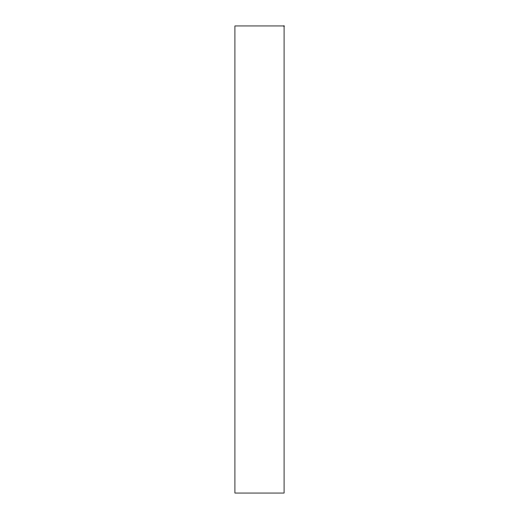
<?xml version="1.0" encoding="UTF-8"?>
<svg xmlns="http://www.w3.org/2000/svg" width="519" height="519" viewBox="0 0 519 519"><rect width="100%" height="100%" fill="white"/><g stroke="black" fill="none" stroke-linecap="round" stroke-linejoin="round"><path stroke-width="0.78" d="M284.081 25.95L234.919 25.95L234.919 493.05L284.081 493.05L284.081 25.95"/></g></svg>
